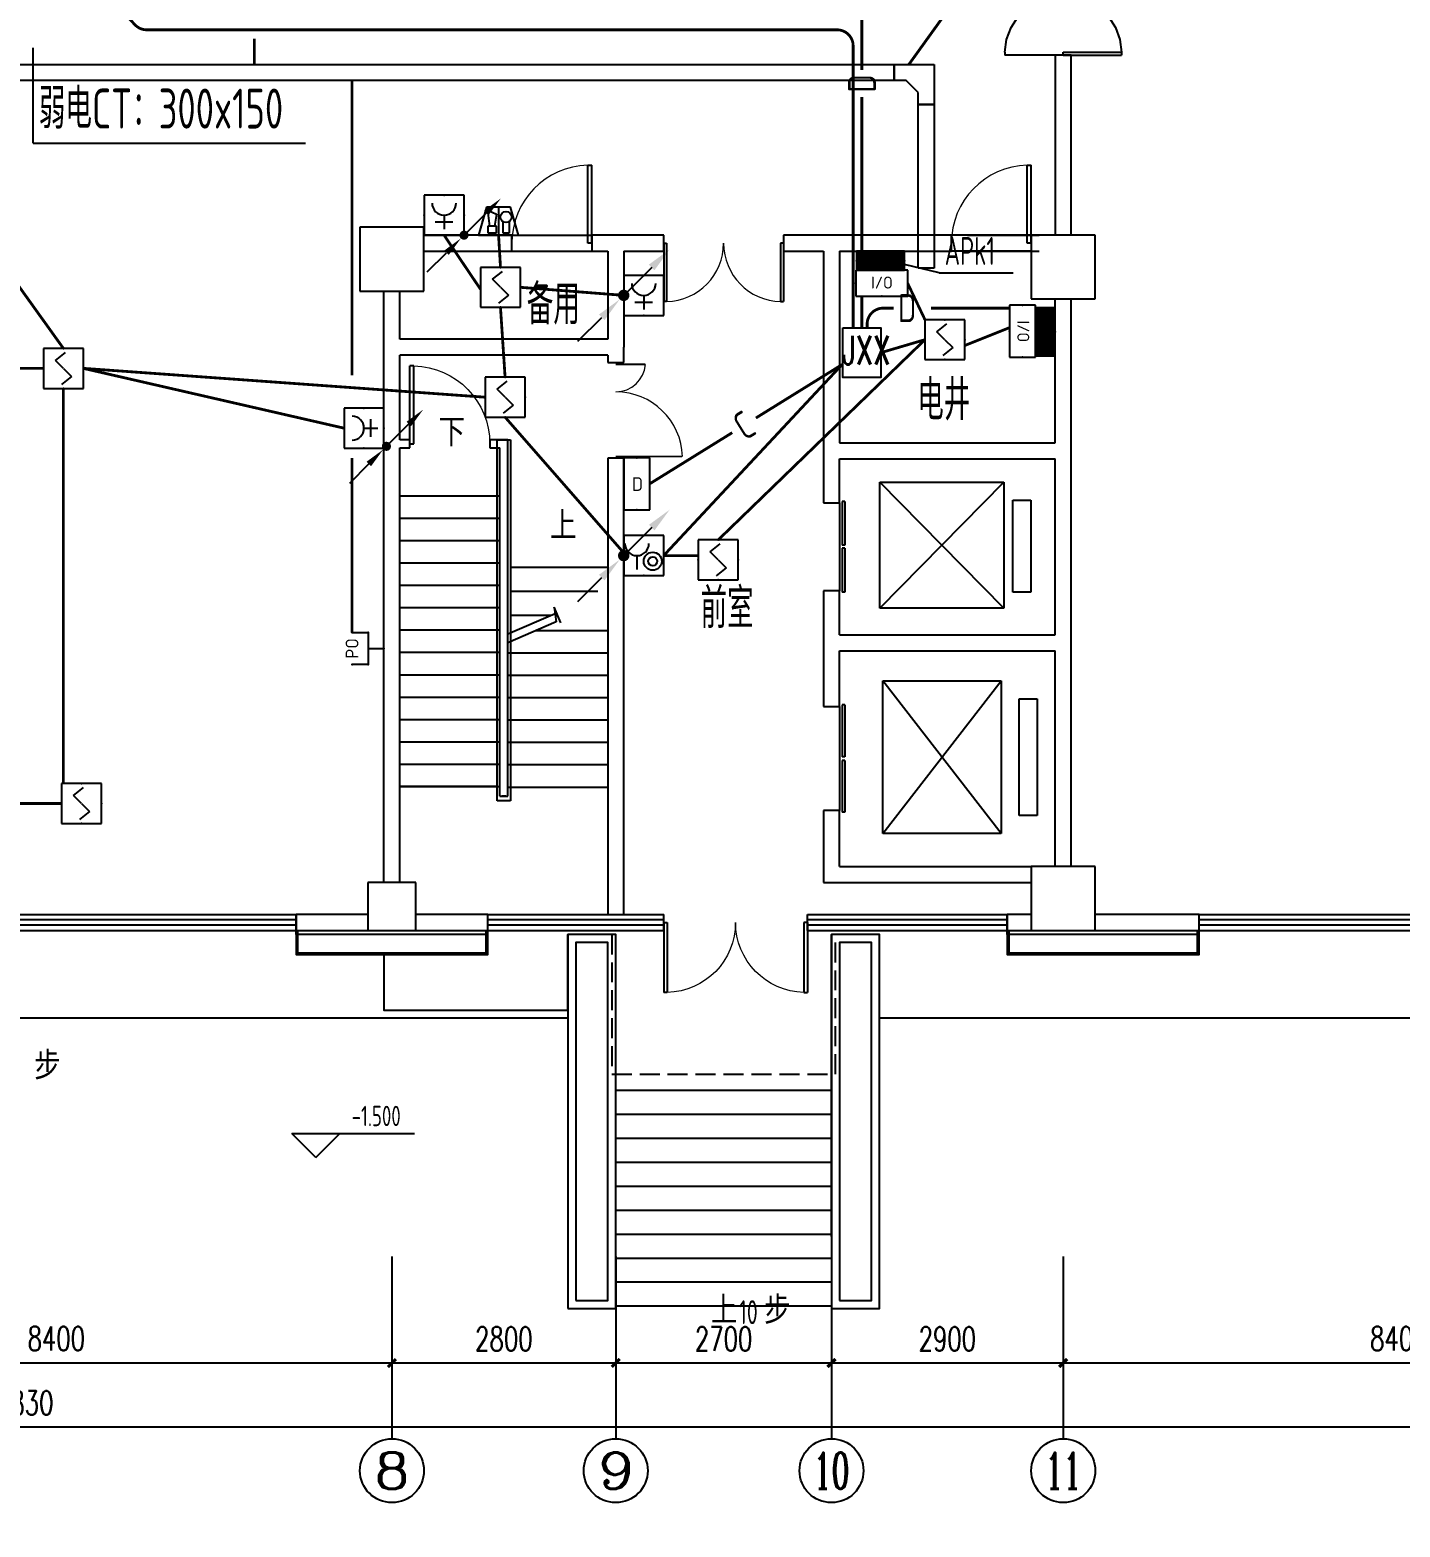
# Model space of a CAD drawing. Extents: x 2166032 to 5302137, y 581493 to 2416206.
# Drawn here: x 2607059 to 2624204, y 1186793 to 1205528 of the extents above; entities that cross this region are included whole.
import ezdxf
from ezdxf.enums import TextEntityAlignment as Align

# ---------------------------------------------------------------- set-up
doc = ezdxf.new("R2010")
doc.units = 0
doc.header["$LTSCALE"] = 1000
doc.header["$MEASUREMENT"] = 0
for name, pattern in [('CENTER2', [1.14, 0.75, -0.13, 0.13, -0.13]), ('DASH', [0.35, 0.25, -0.1]), ('DASHEDX2', [1.5, 1, -0.5])]:
    doc.linetypes.add(name, pattern=pattern)
for name, color, linetype in [('3T_WOOD', 21, 'Continuous'), ('AXIS', 3, 'Continuous'), ('AXIS_TEXT', 7, 'Continuous'), ('CABLETRAY', 4, 'Continuous'), ('COLUMN', 2, 'Continuous'), ('DIM_ELEV', 3, 'Continuous'), ('DIM_SYMB', 3, 'Continuous'), ('EQUIP-消防', 3, 'Continuous'), ('EQUIP-箱柜', 3, 'Continuous'), ('EQUIP-通讯', 3, 'Continuous'), ('LWIRE', 4, 'Continuous'), ('PUB_TEXT', 7, 'Continuous'), ('SIG_TEXT', 7, 'Continuous'), ('STAIR', 8, 'Continuous'), ('SURFACE', 8, 'Continuous'), ('TEL_TEXT', 7, 'Continuous'), ('WALL', 8, 'Continuous'), ('WINDOW', 8, 'Continuous'), ('WIRE-控制', 4, 'TG_F'), ('WIRE-消防', 4, 'Continuous'), ('WIRE-电源', 10, 'Continuous'), ('WIRE-电话', 4, 'CENTER2'), ('WIRE-网络', 6, 'Continuous'), ('家具', 252, 'Continuous'), ('石材幕墙', 8, 'Continuous')]:
    doc.layers.add(name, color=color, linetype=linetype)
doc.styles.add('_TCH_AXIS', font='complex_.ttf')
doc.styles.add('_TCH_DIM', font='tssdeng.shx', dxfattribs={"bigfont": 'tssdchn.shx'})
doc.styles.add('_TCH_LABEL', font='!tssdeng.shx', dxfattribs={"bigfont": '!tssdchn.shx'})
doc.styles.add('_TEL_DIM', font='@tssdeng.shx', dxfattribs={"width": 0.8, "height": 3.5, "bigfont": '!tssdchn.shx'})
doc.styles.add('COMPLEX', font='complex_.ttf')
doc.styles.add('DIM_FONT', font='simplex_.ttf', dxfattribs={"width": 0.7})
doc.styles.add('HZDX', font='ROMANS', dxfattribs={"bigfont": 'HZDX'})
doc.styles.get("Standard").update_dxf_attribs({"font": 'tssdeng.shx', "bigfont": 'tssdchn.shx'})
doc.styles.add('TG_LINETYPE', font='SIMPLEX', dxfattribs={"width": 0.8, "height": 3, "bigfont": 'HZTXT'})
doc.styles.add('TSSD_REIN', font='tssdeng.shx', dxfattribs={"width": 0.7, "bigfont": 'tssdchn.shx'})
doc.linetypes.add('TG_F', pattern='A,2,-0.3,["F",TG_LINETYPE,S=0.1,R=0,X=-0.23,Y=-0.15],0', length=2.3)
doc.dimstyles.new('DIMN', dxfattribs={"dimtxt": 300, "dimasz": 100, "dimexe": 250, "dimexo": 300, "dimgap": 150, "dimtad": 1, "dimdec": 0, "dimzin": 0, "dimdsep": 46, "dimtxsty": 'DIM_FONT', "dimblk": 'ARCHTICK', "dimcen": 0.09, "dimclrt": 7, "dimazin": 2, "dimtfac": 1, "dimtdec": 0, "dimtix": 1, "dimtmove": 2, "dimatfit": 3, "dimldrblk": 'ARCHTICK', "dimfxl": 1, "dimtolj": 1, "dimtzin": 0, "dimarcsym": 0})

# ---------------------------------------------------------------- blocks, each defined once
blk = doc.blocks.new('*X38')
at = {"color": 0}
for p, q in [((-250, 33), (-83, 200)), ((-250, 68), (-118, 200)), ((-250, 104), (-154, 200)), ((-250, 139), (-189, 200)), ((-250, 174), (-224, 200)), ((-247, 0), (-47, 200)), ((-212, 0), (-12, 200)), ((-177, 0), (23, 200)), ((-141, 0), (59, 200)), ((-106, 0), (94, 200)), ((-71, 0), (129, 200)), ((-35, 0), (165, 200)), ((0, 0), (200, 200)), ((35, 0), (235, 200)), ((71, 0), (250, 179)), ((106, 0), (250, 144)), ((141, 0), (250, 109)), ((177, 0), (250, 73)), ((212, 0), (250, 38)), ((247, 0), (250, 3))]:
    blk.add_line(p, q, dxfattribs=at)
blk = doc.blocks.new('$equip$00001421')
for p, q in [((0.75, 0.6), (-0.75, 0.6)), ((-0.75, 0.6), (-0.75, 0)), ((0.75, 0), (0.75, 0.6)), ((-0.75, 0), (0.75, 0))]:
    blk.add_line(p, q)
at = {"const_width": 0.6}
blk.add_lwpolyline([(-0.75, 0.3), (0.75, 0.3)], dxfattribs=at)
for p in [(0, 0.6), (-0.75, 0.3), (0, 0), (0.75, 0.3)]:
    blk.add_point(p)
at = {"xscale": 0.00300000000061118, "yscale": 0.00300000000061118, "zscale": 0.003}
blk.add_blockref('*X38', (0, 0), dxfattribs=at)
at = {"style": '_TCH_LABEL', "flags": 9}
blk.add_attdef('A', (0, 0), '', height=0.00002, dxfattribs=at)
blk = doc.blocks.new('$equip$00001700')
for p, q in [((-0.5, 0.5), (-0.5, -0.5)), ((0.5, 0.5), (-0.5, 0.5)), ((-0.2, 0.2), (0.05, 0.4)), ((0.5, -0.5), (0.5, 0.5)), ((0, 0), (-0.2, 0.2)), ((0, 0), (0.2, -0.2)), ((0.2, -0.2), (-0.05, -0.4)), ((-0.5, -0.5), (0.5, -0.5))]:
    blk.add_line(p, q)
for p in [(0, 0.5), (-0.5, 0), (0.5, 0), (0, -0.5)]:
    blk.add_point(p)
at = {"flags": 1}
for tag, height, p in [('A', 0.00002, (0, 0)), ('B', 0.4, (0.75, -0.204))]:
    blk.add_attdef(tag, text='', height=height, dxfattribs=at).set_placement(p, align=Align.MIDDLE_CENTER)
blk = doc.blocks.new('$equip$00001943')
for p, q in [((-0.3, 0.35), (-0.5, -0.35)), ((0.3, 0.35), (-0.3, 0.35)), ((-0.22, -0.124), (-0.27, 0.276)), ((-0.27, 0.276), (-0.05, 0.176)), ((-0.05, 0.176), (-0.1, -0.124)), ((0, 0.35), (0, -0.35)), ((0.5, -0.35), (0.3, 0.35)), ((-0.5, -0.35), (0.5, -0.35)), ((-0.27, -0.124), (-0.27, -0.294)), ((-0.05, -0.124), (-0.27, -0.124)), ((-0.27, -0.294), (-0.05, -0.294)), ((-0.05, -0.294), (-0.05, -0.124)), ((0.112, -0.298), (0.112, -0.013)), ((0.262, -0.298), (0.112, -0.298)), ((0.262, -0.013), (0.262, -0.298))]:
    blk.add_line(p, q)
blk.add_circle((0.187, 0.102), 0.139)
for p in [(-0.4, 0), (0, 0.35), (0, -0.35), (0.404, -0.012)]:
    blk.add_point(p)
at = {"layer": 'TEL_TEXT', "style": '_TEL_DIM', "flags": 1}
blk.add_attdef('A', text='', height=0.00002, dxfattribs=at).set_placement((0, 0), align=Align.MIDDLE_CENTER)
blk = doc.blocks.new('$equip$00001712')
for p, q in [((-0.5, 1), (-0.5, 0)), ((0.5, 1), (-0.5, 1)), ((0.5, 0), (0.5, 1)), ((0, 0.5), (0, 0.15)), ((-0.5, 0), (0.5, 0)), ((-0.219, 0.331), (0.222, 0.331))]:
    blk.add_line(p, q)
blk.add_arc((0, 0.8), 0.3, 180, 0)
for p in [(0, 1), (-0.5, 0.5), (0.5, 0.5), (0, 0)]:
    blk.add_point(p)
at = {"flags": 1}
for tag, height, p in [('B', 0.4, (0.726, 0.302)), ('A', 0.00002, (0, 0))]:
    blk.add_attdef(tag, text='', height=height, dxfattribs=at).set_placement(p, align=Align.MIDDLE_CENTER)
blk = doc.blocks.new('$equip$00001711')
for p, q in [((-0.5, 1), (-0.5, 0)), ((0.5, 1), (-0.5, 1)), ((0.5, 0), (0.5, 1)), ((-0.169, 0.5), (-0.169, 0.15)), ((-0.5, 0), (0.5, 0))]:
    blk.add_line(p, q)
for radius in [0.226, 0.113]:
    blk.add_circle((0.227, 0.36), radius)
blk.add_arc((-0.169, 0.8), 0.3, 180, 0)
for p in [(0, 1), (-0.5, 0.5), (0.5, 0.5), (0, 0)]:
    blk.add_point(p)
at = {"flags": 1}
for tag, height, p in [('B', 0.4, (0.759, 0.309)), ('A', 0.00002, (0, 0))]:
    blk.add_attdef(tag, text='', height=height, dxfattribs=at).set_placement(p, align=Align.MIDDLE_CENTER)
blk = doc.blocks.new('$equip$00001931')
for p, q in [((0.65, 0.65), (-0.65, 0.65)), ((-0.65, 0.65), (-0.65, 0)), ((0.65, 0), (0.65, 0.65)), ((-0.65, 0), (0.65, 0))]:
    blk.add_line(p, q)
for p in [(0, 0.65), (-0.65, 0.325), (0, 0), (0.65, 0.325)]:
    blk.add_point(p)
at = {"color": 7, "style": '_TEL_DIM'}
blk.add_attdef('$TEXT$', text='', height=0.34, dxfattribs=at).set_placement((0.006, 0.343), align=Align.MIDDLE_CENTER)
at = {"color": 7, "style": '_TEL_DIM', "flags": 1}
blk.add_attdef('A', text='', height=0.00002, dxfattribs=at).set_placement((0, 0), align=Align.MIDDLE_CENTER)
blk = doc.blocks.new('$TelecSys$00000081')
for p, q in [((0.104, 0.104), (0.104, 0.104)), ((-0.104, -0.104), (-0.104, -0.104)), ((-1.15, -1.15), (-0.55, -0.55))]:
    blk.add_line(p, q)
at = {"const_width": 0.142}
blk.add_lwpolyline([(0.071, 0, 1), (-0.071, 0, 1)], format="xyb", close=True, dxfattribs=at)
blk.add_solid([(-0.62, -0.48), (-0.48, -0.62), (-0.1, -0.1)])
at = {"width": 0.8, "flags": 9}
blk.add_attdef('A', (0, 0), '', height=0.00002, rotation=180, dxfattribs=at)
blk = doc.blocks.new('$TelecSys$00000079')
for p, q in [((0.7, 0.7), (0, 0)), ((0.104, 0.104), (0.104, 0.104)), ((-0.104, -0.104), (-0.104, -0.104))]:
    blk.add_line(p, q)
at = {"const_width": 0.142}
blk.add_lwpolyline([(-0.071, 0, 1), (0.071, 0, 1)], format="xyb", close=True, dxfattribs=at)
blk.add_solid([(0.63, 0.77), (0.77, 0.63), (1.15, 1.15)])
at = {"width": 0.8, "flags": 9}
blk.add_attdef('A', (0, 0), '', height=0.00002, dxfattribs=at)
blk = doc.blocks.new('$equip$00001926')
for p, q in [((0.65, 0.65), (-0.65, 0.65)), ((-0.65, 0.65), (-0.65, 0)), ((0.65, 0), (0.65, 0.65)), ((-0.65, 0), (0.65, 0))]:
    blk.add_line(p, q)
for p in [(0, 0.65), (-0.65, 0.325), (0, 0), (0.65, 0.325)]:
    blk.add_point(p)
at = {"color": 7, "style": '_TEL_DIM'}
blk.add_attdef('$TEXT$', text='', height=0.3, dxfattribs=at).set_placement((0.006, 0.343), align=Align.MIDDLE_CENTER)
at = {"color": 7, "style": '_TEL_DIM', "flags": 1}
blk.add_attdef('A', text='', height=0.00002, dxfattribs=at).set_placement((0, 0), align=Align.MIDDLE_CENTER)
blk = doc.blocks.new('$equip$00001847')
for p, q in [((-0.5, 0.499), (-0.5, 0.999)), ((0.5, 0.999), (0.5, 0.499)), ((0.5, 0.499), (-0.5, 0.499)), ((0, 0.5), (0, 0))]:
    blk.add_line(p, q)
for p in [(-0.5, 0.999), (0.5, 0.999), (-0.5, 0.499), (0.5, 0.499), (0, 0)]:
    blk.add_point(p)
at = {"color": 7, "style": '_TEL_DIM'}
blk.add_attdef('$TEXT$', text='', height=0.4, dxfattribs=at).set_placement((0, 0.999), align=Align.MIDDLE_CENTER)
at = {"color": 7, "style": '_TEL_DIM', "flags": 1}
blk.add_attdef('A', text='', height=0.00002, dxfattribs=at).set_placement((0, 0), align=Align.MIDDLE_CENTER)
blk = doc.blocks.new('_ArchTick')
at = {"color": 0, "linetype": 'ByBlock', "const_width": 0.4}
blk.add_lwpolyline([(-0.5, -0.5), (0.5, 0.5)], dxfattribs=at)
blk = doc.blocks.new('*D2743')
at = {"layer": 'AXIS', "color": 0, "lineweight": -2}
for p, q in [((2603189, 1189374), (2603189, 1188596)), ((2611589, 1189374), (2611589, 1188596)), ((2603189, 1188846), (2611589, 1188846))]:
    blk.add_line(p, q, dxfattribs=at)
at = {"layer": 'Defpoints', "color": 0}
for p in [(2603189, 1189674), (2611589, 1189674), (2611589, 1188846)]:
    blk.add_point(p, dxfattribs=at)
at = {"layer": 'AXIS', "color": 0, "lineweight": -2, "xscale": 100, "yscale": 100, "zscale": 100, "rotation": 180}
blk.add_blockref('_ArchTick', (2603189, 1188846), dxfattribs=at)
at = {"layer": 'AXIS', "color": 0, "lineweight": -2, "xscale": 100, "yscale": 100, "zscale": 100}
blk.add_blockref('_ArchTick', (2611589, 1188846), dxfattribs=at)
at = {"layer": 'AXIS', "color": 7, "insert": (2607389, 1189151), "char_height": 300, "attachment_point": 5, "style": 'DIM_FONT'}
blk.add_mtext('\\A1;8400', dxfattribs=at)
blk = doc.blocks.new('*D2744')
at = {"layer": 'AXIS', "color": 0, "lineweight": -2}
for p, q in [((2611589, 1189374), (2611589, 1188596)), ((2614389, 1189374), (2614389, 1188596)), ((2611589, 1188846), (2614389, 1188846))]:
    blk.add_line(p, q, dxfattribs=at)
at = {"layer": 'Defpoints', "color": 0}
for p in [(2611589, 1189674), (2614389, 1189674), (2614389, 1188846)]:
    blk.add_point(p, dxfattribs=at)
at = {"layer": 'AXIS', "color": 0, "lineweight": -2, "xscale": 100, "yscale": 100, "zscale": 100, "rotation": 180}
blk.add_blockref('_ArchTick', (2611589, 1188846), dxfattribs=at)
at = {"layer": 'AXIS', "color": 0, "lineweight": -2, "xscale": 100, "yscale": 100, "zscale": 100}
blk.add_blockref('_ArchTick', (2614389, 1188846), dxfattribs=at)
at = {"layer": 'AXIS', "color": 7, "insert": (2612989, 1189147), "char_height": 300, "attachment_point": 5, "style": 'DIM_FONT'}
blk.add_mtext('\\A1;2800', dxfattribs=at)
blk = doc.blocks.new('*D2745')
at = {"layer": 'AXIS', "color": 0, "lineweight": -2}
for p, q in [((2614389, 1189374), (2614389, 1188596)), ((2617089, 1189374), (2617089, 1188596)), ((2614389, 1188846), (2617089, 1188846))]:
    blk.add_line(p, q, dxfattribs=at)
at = {"layer": 'Defpoints', "color": 0}
for p in [(2614389, 1189674), (2617089, 1189674), (2617089, 1188846)]:
    blk.add_point(p, dxfattribs=at)
at = {"layer": 'AXIS', "color": 0, "lineweight": -2, "xscale": 100, "yscale": 100, "zscale": 100, "rotation": 180}
blk.add_blockref('_ArchTick', (2614389, 1188846), dxfattribs=at)
at = {"layer": 'AXIS', "color": 0, "lineweight": -2, "xscale": 100, "yscale": 100, "zscale": 100}
blk.add_blockref('_ArchTick', (2617089, 1188846), dxfattribs=at)
at = {"layer": 'AXIS', "color": 7, "insert": (2615739, 1189147), "char_height": 300, "attachment_point": 5, "style": 'DIM_FONT'}
blk.add_mtext('\\A1;2700', dxfattribs=at)
blk = doc.blocks.new('*D2746')
at = {"layer": 'AXIS', "color": 0, "lineweight": -2}
for p, q in [((2617089, 1189374), (2617089, 1188596)), ((2619989, 1189374), (2619989, 1188596)), ((2617089, 1188846), (2619989, 1188846))]:
    blk.add_line(p, q, dxfattribs=at)
at = {"layer": 'Defpoints', "color": 0}
for p in [(2617089, 1189674), (2619989, 1189674), (2619989, 1188846)]:
    blk.add_point(p, dxfattribs=at)
at = {"layer": 'AXIS', "color": 0, "lineweight": -2, "xscale": 100, "yscale": 100, "zscale": 100, "rotation": 180}
blk.add_blockref('_ArchTick', (2617089, 1188846), dxfattribs=at)
at = {"layer": 'AXIS', "color": 0, "lineweight": -2, "xscale": 100, "yscale": 100, "zscale": 100}
blk.add_blockref('_ArchTick', (2619989, 1188846), dxfattribs=at)
at = {"layer": 'AXIS', "color": 7, "insert": (2618539, 1189147), "char_height": 300, "attachment_point": 5, "style": 'DIM_FONT'}
blk.add_mtext('\\A1;2900', dxfattribs=at)
blk = doc.blocks.new('*D2747')
at = {"layer": 'AXIS', "color": 0, "lineweight": -2}
for p, q in [((2619989, 1189374), (2619989, 1188596)), ((2628389, 1189374), (2628389, 1188596)), ((2619989, 1188846), (2628389, 1188846))]:
    blk.add_line(p, q, dxfattribs=at)
at = {"layer": 'Defpoints', "color": 0}
for p in [(2619989, 1189674), (2628389, 1189674), (2628389, 1188846)]:
    blk.add_point(p, dxfattribs=at)
at = {"layer": 'AXIS', "color": 0, "lineweight": -2, "xscale": 100, "yscale": 100, "zscale": 100, "rotation": 180}
blk.add_blockref('_ArchTick', (2619989, 1188846), dxfattribs=at)
at = {"layer": 'AXIS', "color": 0, "lineweight": -2, "xscale": 100, "yscale": 100, "zscale": 100}
blk.add_blockref('_ArchTick', (2628389, 1188846), dxfattribs=at)
at = {"layer": 'AXIS', "color": 7, "insert": (2624189, 1189151), "char_height": 300, "attachment_point": 5, "style": 'DIM_FONT'}
blk.add_mtext('\\A1;8400', dxfattribs=at)
blk = doc.blocks.new('*D2751')
at = {"layer": 'AXIS', "color": 0, "lineweight": -2}
for p, q in [((2567989, 1189074), (2567989, 1187796)), ((2645819, 1189074), (2645819, 1187796)), ((2567989, 1188046), (2645819, 1188046))]:
    blk.add_line(p, q, dxfattribs=at)
at = {"layer": 'Defpoints', "color": 0}
for p in [(2567989, 1189374), (2645819, 1189374), (2645819, 1188046)]:
    blk.add_point(p, dxfattribs=at)
at = {"layer": 'AXIS', "color": 0, "lineweight": -2, "xscale": 100, "yscale": 100, "zscale": 100, "rotation": 180}
blk.add_blockref('_ArchTick', (2567989, 1188046), dxfattribs=at)
at = {"layer": 'AXIS', "color": 0, "lineweight": -2, "xscale": 100, "yscale": 100, "zscale": 100}
blk.add_blockref('_ArchTick', (2645819, 1188046), dxfattribs=at)
at = {"layer": 'AXIS', "color": 7, "insert": (2606904, 1188347), "char_height": 300, "attachment_point": 5, "style": 'DIM_FONT'}
blk.add_mtext('\\A1;77830', dxfattribs=at)
blk = doc.blocks.new('$DorLib2D$00000002')
for p, q in [((-0.5, 0), (-0.5, 0.4875)), ((-0.475, 0.4875), (-0.5, 0.4875)), ((-0.475, 0), (-0.475, 0.4875)), ((0.475, 0), (0.475, 0.4875)), ((0.475, 0.4875), (0.5, 0.4875)), ((0.5, 0), (0.5, 0.4875)), ((-0.5, 0), (-0.475, 0)), ((0.5, 0), (0.475, 0))]:
    blk.add_line(p, q)
at = {"lineweight": 13}
for centre, start, end in [((-0.4875, 0), 0, 88.53072), ((0.4875, 0), 91.46928, 180)]:
    blk.add_arc(centre, 0.4875, start, end, dxfattribs=at)
blk = doc.blocks.new('$TCHSYS$WIN2D')
for p, q in [((-0.5, 0.5), (0.5, 0.5)), ((-0.5, 0.5), (-0.5, -0.5)), ((0.5, 0.5), (0.5, -0.5)), ((0.5, 0.1667), (-0.5, 0.1667)), ((0.5, -0.1667), (-0.5, -0.1667)), ((-0.5, -0.5), (0.5, -0.5))]:
    blk.add_line(p, q)
blk = doc.blocks.new('$DorLib2D$00000001')
for p, q in [((0.45, 0.975), (0.5, 0.975)), ((0.45, 0), (0.45, 0.975)), ((0.5, 0), (0.5, 0.975)), ((0.5, 0), (0.45, 0))]:
    blk.add_line(p, q)
at = {"lineweight": 13}
blk.add_arc((0.475, 0), 0.975, 91.4693, 180, dxfattribs=at)
blk = doc.blocks.new('$DorLib2D$00000141')
at = {"color": 0}
for points in [[(-0.5, 0), (-0.5, 0.487)], [(-0.475, 0.487), (-0.5, 0.487)], [(-0.475, 0), (-0.475, 0.487)], [(-0.369, 0.473), (-0.475, 0.487)], [(-0.268, 0.435), (-0.369, 0.473)], [(-0.178, 0.377), (-0.268, 0.435)], [(-0.103, 0.3), (-0.178, 0.377)], [(0.178, 0.377), (0.103, 0.3)], [(0.268, 0.435), (0.178, 0.377)], [(0.369, 0.473), (0.268, 0.435)], [(0.475, 0.487), (0.369, 0.473)], [(0.475, 0), (0.475, 0.487)], [(0.475, 0.487), (0.5, 0.487)], [(0.5, 0), (0.5, 0.487)], [(-0.047, 0.208), (-0.103, 0.3)], [(0.103, 0.3), (0.047, 0.208)], [(-0.012, 0.107), (-0.047, 0.208)], [(0.047, 0.208), (0.012, 0.107)], [(0, 0), (-0.012, 0.107)], [(-0.012, -0.107), (0, 0)], [(0.012, 0.107), (0, 0)], [(-0.5, 0), (-0.475, 0)], [(0.5, 0), (0.475, 0)]]:
    blk.add_lwpolyline(points, dxfattribs=at)
at = {"color": 0, "linetype": 'DASHEDX2'}
for points in [[(0, 0), (0.03, -0.122), (0.086, -0.234), (0.165, -0.331), (0.264, -0.408), (0.378, -0.461), (0.5, -0.488)], [(-0.5, 0), (-0.5, -0.488)], [(-0.047, -0.208), (-0.012, -0.107)], [(0.5, 0), (0.5, -0.488)], [(-0.103, -0.3), (-0.047, -0.208)], [(-0.178, -0.377), (-0.103, -0.3)], [(-0.475, -0.488), (-0.5, -0.488)], [(-0.475, -0.487), (-0.369, -0.473)], [(-0.369, -0.473), (-0.268, -0.435)], [(-0.268, -0.435), (-0.178, -0.377)]]:
    blk.add_lwpolyline(points, dxfattribs=at)
blk = doc.blocks.new('_AXISO')
blk.add_circle((0, 0), 0.5)
at = {"layer": 'AXIS_TEXT', "style": 'COMPLEX', "width": 1.171875}
blk.add_attdef('A', text='', height=0.56, dxfattribs=at).set_placement((-0.25, -0.28), (0.25, -0.28), align=Align.FIT)
blk = doc.blocks.new('$TCHSYS$LDOR22D')
for p, q in [((-0.517, 0.833), (-0.017, 0.833)), ((-0.517, 0.833), (-0.517, 0.667)), ((-0.017, 0.833), (-0.017, 0.667)), ((0.017, 0.833), (0.017, 0.667)), ((0.017, 0.833), (0.517, 0.833)), ((0.517, 0.833), (0.517, 0.667)), ((-0.517, 0.667), (-0.017, 0.667)), ((0.017, 0.667), (0.517, 0.667)), ((-0.5, 0.5), (0.5, 0.5))]:
    blk.add_line(p, q)
blk = doc.blocks.new('$DorLib2D$00000025')
at = {"const_width": 0.02}
for points in [[(0.481, -0.001), (0.481, 0.691)], [(-0.481, 0.001), (-0.481, 0.308)]]:
    blk.add_lwpolyline(points, dxfattribs=at)
at = {"lineweight": 13}
for centre, radius, start, end in [((0.505, -0.002), 0.699, 91.9397, 179.7238), ((-0.501, 0.003), 0.307, 359.7899, 85.7508)]:
    blk.add_arc(centre, radius, start, end, dxfattribs=at)

msp = doc.modelspace()

# ---------------------------------------------------------------- linework, layer by layer
for p, q in [((2607098.3, 1204112.3), (2607098.3, 1205303.5)), ((2607098.3, 1204112.3), (2610508.4, 1204112.3)), ((2618436.7, 1202489.3), (2618003, 1202592.9)), ((2618436.7, 1202489.3), (2619363.1, 1202489.3))]:
    msp.add_line(p, q)
msp.add_circle((2604640.5, 1020101.3), 438608.5)
at = {"layer": '3T_WOOD'}
for points in [[(2642356.9, 1215168.5), (2634449.9, 1193159.6), (2617688.9, 1193159.6)], [(2613788.9, 1193159.6), (2605888.9, 1193159.6)]]:
    msp.add_lwpolyline(points, dxfattribs=at)
at = {"layer": 'AXIS'}
for p, q in [((2611588.9, 1190178.8), (2611588.9, 1187898.3)), ((2614388.9, 1190178.8), (2614388.9, 1187898.3)), ((2617088.9, 1190178.8), (2617088.9, 1187898.3)), ((2619988.9, 1190178.8), (2619988.9, 1187898.3))]:
    msp.add_line(p, q, dxfattribs=at)
at = {"layer": 'CABLETRAY'}
for p, q in [((2580469.2, 1205095.3), (2617874.4, 1205095.3)), ((2617874.4, 1205095.3), (2617874.4, 1204895.3)), ((2617874.4, 1205095.3), (2618374.4, 1205095.3)), ((2617874.4, 1204895.3), (2617874.4, 1205095.3)), ((2618374.4, 1205095.3), (2618374.4, 1204595.3)), ((2617874.4, 1204895.3), (2580469.2, 1204895.3)), ((2618024.4, 1204895.3), (2617874.4, 1204895.3)), ((2618174.4, 1204745.3), (2618024.4, 1204895.3)), ((2618174.4, 1204595.3), (2618174.4, 1204745.3)), ((2618174.4, 1204595.3), (2618374.4, 1204595.3)), ((2618174.4, 1202548.3), (2618174.4, 1204595.3)), ((2618374.4, 1204595.3), (2618174.4, 1204595.3)), ((2618374.4, 1204595.3), (2618374.4, 1202548.3)), ((2618374.4, 1202548.3), (2618174.4, 1202548.3))]:
    msp.add_line(p, q, dxfattribs=at)
at = {"layer": 'COLUMN'}
for p, q in [((2611988.9, 1203059.6), (2611188.9, 1203059.6)), ((2611188.9, 1203059.6), (2611188.9, 1202259.6)), ((2611988.9, 1202259.6), (2611988.9, 1203059.6)), ((2620388.9, 1202959.6), (2619588.9, 1202959.6)), ((2619588.9, 1202959.6), (2619588.9, 1202161)), ((2620388.9, 1202161), (2620388.9, 1202959.6)), ((2611188.9, 1202259.6), (2611988.9, 1202259.6)), ((2619588.9, 1202161), (2620388.9, 1202161)), ((2620388.9, 1195059.6), (2619588.9, 1195059.6)), ((2619588.9, 1195059.6), (2619588.9, 1194259.6)), ((2620388.9, 1194259.6), (2620388.9, 1195059.6)), ((2611888.9, 1194859.6), (2611288.9, 1194859.6)), ((2611288.9, 1194859.6), (2611288.9, 1194259.6)), ((2611888.9, 1194259.6), (2611888.9, 1194859.6)), ((2611288.9, 1194259.6), (2611888.9, 1194259.6)), ((2619588.9, 1194259.6), (2620388.9, 1194259.6))]:
    msp.add_line(p, q, dxfattribs=at)
at = {"layer": 'DIM_ELEV'}
for p, q in [((2610636, 1191419.5), (2610336, 1191719.5)), ((2610336, 1191719.5), (2611869.3, 1191719.5)), ((2610636, 1191419.5), (2610936, 1191719.5))]:
    msp.add_line(p, q, dxfattribs=at)
at = {"layer": 'DIM_SYMB'}
for points in [[(2612314.1, 1200217.9, 0, 0, 0), (2612314.1, 1198852.5, 80, 0, 0), (2612314.1, 1198552.5, 0, 0, 0)], [(2613721.7, 1199051.1, 0, 0, 0), (2613721.7, 1198648.4, 80, 0, 0), (2613721.7, 1198348.4, 0, 0, 0)], [(2616042, 1189401.6, 0, 0, 0), (2616042, 1190158.6, 80, 0, 0), (2616042, 1190458.6, 0, 0, 0)]]:
    msp.add_lwpolyline(points, format="xyseb", dxfattribs=at)
at = {"layer": 'STAIR'}
for p, q in [((2612903.9, 1195879.6), (2612903.9, 1200399.6)), ((2612903.9, 1200399.6), (2613073.9, 1200399.6)), ((2613073.9, 1200399.6), (2613073.9, 1195879.6)), ((2617694.7, 1198292.6), (2617694.7, 1199867.6)), ((2617694.7, 1199867.6), (2619244.7, 1199867.6)), ((2619244.7, 1198292.6), (2617694.7, 1199867.6)), ((2617694.7, 1198292.6), (2619244.7, 1199867.6)), ((2619244.7, 1199867.6), (2619244.7, 1198292.6)), ((2611688.9, 1199699.6), (2612938.9, 1199699.6)), ((2619360, 1198492.6), (2619360, 1199642.6)), ((2619360, 1199642.6), (2619585, 1199642.6)), ((2619585, 1199642.6), (2619585, 1198492.6)), ((2611688.9, 1199419.6), (2612938.9, 1199419.6)), ((2611688.9, 1199139.6), (2612938.9, 1199139.6)), ((2611688.9, 1198859.6), (2612938.9, 1198859.6)), ((2614288.9, 1198799.6), (2613073.9, 1198799.6)), ((2611688.9, 1198579.6), (2612938.9, 1198579.6)), ((2614163.9, 1198499.6), (2613073.9, 1198499.6)), ((2619585, 1198492.6), (2619360, 1198492.6)), ((2611688.9, 1198299.6), (2612938.9, 1198299.6)), ((2613702.6, 1198110.3), (2613617.2, 1198305.2)), ((2613617.2, 1198305.2), (2613645.1, 1198120.5)), ((2613629.6, 1198222.9), (2613038.9, 1197965.1)), ((2613645.1, 1198120.5), (2613038.9, 1197856)), ((2613576.4, 1198199.6), (2613073.9, 1198199.6)), ((2619244.7, 1198292.6), (2617694.7, 1198292.6)), ((2611688.9, 1198019.6), (2612938.9, 1198019.6)), ((2614288.9, 1198009.6), (2613391, 1198009.6)), ((2611688.9, 1197739.6), (2612938.9, 1197739.6)), ((2614288.9, 1197729.6), (2613038.9, 1197729.6)), ((2611688.9, 1197459.6), (2612938.9, 1197459.6)), ((2614288.9, 1197449.6), (2613038.9, 1197449.6)), ((2617729.4, 1195470.3), (2617729.4, 1197383.2)), ((2617729.4, 1197383.2), (2619213.9, 1197383.2)), ((2619213.9, 1195470.3), (2617729.4, 1197383.2)), ((2617729.4, 1195470.3), (2619213.9, 1197383.2)), ((2619213.9, 1197383.2), (2619213.9, 1195470.3)), ((2611688.9, 1197179.6), (2612938.9, 1197179.6)), ((2614288.9, 1197169.6), (2613038.9, 1197169.6)), ((2619438.9, 1195695.3), (2619438.9, 1197158.2)), ((2619438.9, 1197158.2), (2619663.9, 1197158.2)), ((2619663.9, 1197158.2), (2619663.9, 1195695.3)), ((2611688.9, 1196899.6), (2612938.9, 1196899.6)), ((2614288.9, 1196889.6), (2613038.9, 1196889.6)), ((2611688.9, 1196619.6), (2612938.9, 1196619.6)), ((2614288.9, 1196609.6), (2613038.9, 1196609.6)), ((2611688.9, 1196339.6), (2612938.9, 1196339.6)), ((2614288.9, 1196329.6), (2613038.9, 1196329.6)), ((2611688.9, 1196059.6), (2612938.9, 1196059.6)), ((2612903.9, 1196059.6), (2611688.9, 1196059.6)), ((2614288.9, 1196049.6), (2613038.9, 1196049.6)), ((2613073.9, 1195879.6), (2612903.9, 1195879.6)), ((2613013.9, 1195939.6), (2612963.9, 1195939.6)), ((2619663.9, 1195695.3), (2619438.9, 1195695.3)), ((2619213.9, 1195470.3), (2617729.4, 1195470.3)), ((2617088.9, 1190429.6), (2617088.9, 1194209.6)), ((2614388.9, 1192259.6), (2617088.9, 1192259.6)), ((2614388.9, 1191959.6), (2617088.9, 1191959.6)), ((2614388.9, 1191659.6), (2617088.9, 1191659.6)), ((2614388.9, 1191359.6), (2617088.9, 1191359.6)), ((2614388.9, 1191059.6), (2617088.9, 1191059.6)), ((2614388.9, 1190759.6), (2617088.9, 1190759.6)), ((2614388.9, 1190459.6), (2617088.9, 1190459.6)), ((2614388.9, 1190159.6), (2617088.9, 1190159.6)), ((2614388.9, 1189859.6), (2617088.9, 1189859.6)), ((2614388.9, 1189559.6), (2617088.9, 1189559.6))]:
    msp.add_line(p, q, dxfattribs=at)
msp.add_lwpolyline([(2611488.9, 1193959.6), (2611488.9, 1193259.6), (2613788.9, 1193259.6), (2613788.9, 1194209.6)], dxfattribs=at)
for points in [[(2613788.9, 1189529.6), (2614388.9, 1189529.6), (2614388.9, 1194209.6), (2613788.9, 1194209.6)], [(2617088.9, 1189529.6), (2617688.9, 1189529.6), (2617688.9, 1194209.6), (2617088.9, 1194209.6)], [(2613888.9, 1189629.6), (2614288.9, 1189629.6), (2614288.9, 1194109.6), (2613888.9, 1194109.6)], [(2617188.9, 1189629.6), (2617588.9, 1189629.6), (2617588.9, 1194109.6), (2617188.9, 1194109.6)]]:
    msp.add_lwpolyline(points, close=True, dxfattribs=at)
at = {"layer": 'SURFACE'}
for p, q in [((2610388.9, 1194209.6), (2610388.9, 1194259.6)), ((2611588.9, 1194209.6), (2610388.9, 1194209.6)), ((2612788.9, 1194209.6), (2611588.9, 1194209.6)), ((2612788.9, 1194209.6), (2612788.9, 1194259.6)), ((2619288.9, 1194209.6), (2619288.9, 1194259.6)), ((2619988.9, 1194209.6), (2619288.9, 1194209.6)), ((2621688.9, 1194209.6), (2619988.9, 1194209.6)), ((2621688.9, 1194209.6), (2621688.9, 1194259.6))]:
    msp.add_line(p, q, dxfattribs=at)
at = {"layer": 'WALL'}
for p, q in [((2620088.9, 1205211), (2619888.9, 1205211)), ((2619888.9, 1205211), (2619888.9, 1202959.6)), ((2620088.9, 1202959.6), (2620088.9, 1205211)), ((2613088.9, 1202959.6), (2611988.9, 1202959.6)), ((2613088.9, 1202759.6), (2613088.9, 1202959.6)), ((2614388.9, 1202959.6), (2614088.9, 1202959.6)), ((2614088.9, 1202959.6), (2614088.9, 1202759.6)), ((2614988.9, 1202959.6), (2614388.9, 1202959.6)), ((2614988.9, 1202759.6), (2614988.9, 1202959.6)), ((2617088.9, 1202959.6), (2616488.9, 1202959.6)), ((2616488.9, 1202959.6), (2616488.9, 1202759.6)), ((2618588.9, 1202959.6), (2617088.9, 1202959.6)), ((2618588.9, 1202759.6), (2618588.9, 1202959.6)), ((2611988.9, 1202759.6), (2613088.9, 1202759.6)), ((2614088.9, 1202759.6), (2614288.9, 1202759.6)), ((2614288.9, 1202759.6), (2614288.9, 1201659.8)), ((2614488.9, 1202759.6), (2614488.9, 1201559.8)), ((2614488.9, 1202759.6), (2614988.9, 1202759.6)), ((2616488.9, 1202759.6), (2616988.9, 1202759.6)), ((2616988.9, 1202759.6), (2616988.9, 1200259.6)), ((2617188.9, 1202759.6), (2618588.9, 1202759.6)), ((2617188.9, 1202759.6), (2617188.9, 1200359.6)), ((2611488.9, 1201559.8), (2611488.9, 1202259.6)), ((2611688.9, 1201659.8), (2611688.9, 1202259.6)), ((2619888.9, 1200359.6), (2619888.9, 1202161)), ((2620088.9, 1200259.6), (2620088.9, 1202161)), ((2611488.9, 1200299.6), (2611488.9, 1201559.8)), ((2614288.9, 1201659.8), (2611688.9, 1201659.8)), ((2614488.9, 1201367), (2614488.9, 1201559.8)), ((2614288.9, 1201459.8), (2611688.9, 1201459.8)), ((2611688.9, 1200399.6), (2611688.9, 1201459.8)), ((2614288.9, 1201459.8), (2614288.9, 1201367)), ((2614288.9, 1201367), (2614488.9, 1201367)), ((2611813.9, 1200399.6), (2611688.9, 1200399.6)), ((2611813.9, 1200299.6), (2611813.9, 1200399.6)), ((2613038.9, 1200399.6), (2612813.9, 1200399.6)), ((2612813.9, 1200399.6), (2612813.9, 1200299.6)), ((2613038.9, 1195939.6), (2613038.9, 1200399.6)), ((2617188.9, 1200359.6), (2619888.9, 1200359.6)), ((2611488.9, 1194859.6), (2611488.9, 1200299.6)), ((2611688.9, 1194859.6), (2611688.9, 1200299.6)), ((2611688.9, 1200299.6), (2611813.9, 1200299.6)), ((2612813.9, 1200299.6), (2612938.9, 1200299.6)), ((2612938.9, 1195939.6), (2612938.9, 1200299.6)), ((2616988.9, 1200259.6), (2616988.9, 1199609.6)), ((2620088.9, 1197859.6), (2620088.9, 1200259.6)), ((2614488.9, 1200167), (2614288.9, 1200167)), ((2614288.9, 1200167), (2614288.9, 1194459.6)), ((2614488.9, 1194459.6), (2614488.9, 1200167)), ((2617188.9, 1200159.6), (2619888.9, 1200159.6)), ((2617188.9, 1199609.6), (2617188.9, 1200159.6)), ((2619888.9, 1197959.6), (2619888.9, 1200159.6)), ((2616988.9, 1199609.6), (2617188.9, 1199609.6)), ((2617188.9, 1198509.6), (2616988.9, 1198509.6)), ((2616988.9, 1198509.6), (2616988.9, 1197859.6)), ((2617188.9, 1197959.6), (2617188.9, 1198509.6)), ((2617188.9, 1197959.6), (2619888.9, 1197959.6)), ((2616988.9, 1197859.6), (2616988.9, 1197059.6)), ((2617188.9, 1197759.6), (2619888.9, 1197759.6)), ((2617188.9, 1197059.6), (2617188.9, 1197759.6)), ((2619888.9, 1195059.6), (2619888.9, 1197759.6)), ((2620088.9, 1195059.6), (2620088.9, 1197859.6)), ((2616988.9, 1197059.6), (2617188.9, 1197059.6)), ((2612938.9, 1195939.6), (2613038.9, 1195939.6)), ((2617188.9, 1195759.6), (2616988.9, 1195759.6)), ((2616988.9, 1195759.6), (2616988.9, 1194859.6)), ((2617188.9, 1195059.6), (2617188.9, 1195759.6)), ((2617188.9, 1195059.6), (2619588.9, 1195059.6)), ((2616988.9, 1194859.6), (2619588.9, 1194859.6)), ((2611288.9, 1194459.6), (2610388.9, 1194459.6)), ((2610388.9, 1194459.6), (2610388.9, 1194259.6)), ((2612788.9, 1194459.6), (2611888.9, 1194459.6)), ((2612788.9, 1194259.6), (2612788.9, 1194459.6)), ((2614288.9, 1194459.6), (2614488.9, 1194459.6)), ((2619588.9, 1194459.6), (2619288.9, 1194459.6)), ((2619288.9, 1194459.6), (2619288.9, 1194259.6)), ((2621688.9, 1194459.6), (2620388.9, 1194459.6)), ((2621688.9, 1194259.6), (2621688.9, 1194459.6)), ((2610388.9, 1194259.6), (2611288.9, 1194259.6)), ((2611888.9, 1194259.6), (2612788.9, 1194259.6)), ((2619288.9, 1194259.6), (2619588.9, 1194259.6)), ((2620388.9, 1194259.6), (2621688.9, 1194259.6)), ((2619888.9, 1193959.6), (2620088.9, 1193959.6))]:
    msp.add_line(p, q, dxfattribs=at)
at = {"layer": 'WALL', "color": 1}
msp.add_lwpolyline([(2617232.3, 1201799.9), (2617705.5, 1201799.9), (2617705.5, 1201177.6), (2617232.3, 1201177.6)], close=True, dxfattribs=at)
at = {"layer": 'WINDOW'}
for p, q in [((2613088.9, 1202959.6), (2614088.9, 1202959.6)), ((2619588.9, 1202959.6), (2618588.9, 1202959.6)), ((2613088.9, 1202759.6), (2614088.9, 1202759.6)), ((2619588.9, 1202759.6), (2618588.9, 1202759.6))]:
    msp.add_line(p, q, dxfattribs=at)
at = {"layer": 'WINDOW', "linetype": 'DASH'}
msp.add_lwpolyline([(2614338.9, 1194209.6), (2614338.9, 1192459.6), (2617138.9, 1192459.6), (2617138.9, 1194209.6)], dxfattribs=at)
at = {"layer": 'WIRE-控制', "linetype": 'Continuous', "const_width": 35}
for points in [[(2616143, 1200671.9), (2617221.3, 1201340.4)], [(2614813.9, 1199847.9), (2615847.1, 1200488.4)]]:
    msp.add_lwpolyline(points, dxfattribs=at)
at = {"layer": 'WIRE-消防', "linetype": 'Continuous', "const_width": 35}
for points in [[(2605246.1, 1204656.7), (2607477.2, 1201542.9)], [(2612241, 1202959.6), (2612696.9, 1202282.7)], [(2612923.1, 1202959.6), (2612946.9, 1202557)], [(2613196.9, 1202307), (2614488.9, 1202206.4)], [(2618042.5, 1202357.1), (2618258.6, 1201901.9)], [(2612946.9, 1202057), (2613004.6, 1201181.9)], [(2618258.6, 1201651.9), (2615670.6, 1199145.4)], [(2618258.6, 1201651.9), (2617705.5, 1201488.7)], [(2618758.6, 1201579.2), (2619317.4, 1201803.1)], [(2599289.9, 1201291.8), (2607227.2, 1201292.9)], [(2607727.2, 1201292.9), (2612754.6, 1200931.9)], [(2607727.2, 1201292.9), (2610988.9, 1200544.4)], [(2607477.2, 1201042.9), (2607477.2, 1196097.5)], [(2614488.9, 1198985), (2613004.6, 1200681.9)], [(2614988.9, 1198949.4), (2615420.6, 1198949.4)], [(2607452.7, 1195847.5), (2599289.9, 1195847.5)]]:
    msp.add_lwpolyline(points, dxfattribs=at)
at = {"layer": 'WIRE-电源', "linetype": 'Continuous', "const_width": 35}
for points in [[(2615966.7, 1205861.5), (2617268.9, 1205861.5, -0.4142136), (2617468.9, 1205661.5), (2617468.9, 1205027.4)], [(2617866.8, 1202046.4), (2617735.1, 1202046.4, 0.4142136), (2617535.1, 1201846.4), (2617535.1, 1201799.9)]]:
    msp.add_lwpolyline(points, format="xyb", dxfattribs=at)
for points in [[(2617468.9, 1204690), (2617468.9, 1202759.6)], [(2617468.9, 1201799.9), (2617468.9, 1202194.6)], [(2619317.4, 1202046.4), (2618332.4, 1202046.4)]]:
    msp.add_lwpolyline(points, dxfattribs=at)
at = {"layer": 'WIRE-电话', "linetype": 'CENTER2', "const_width": 35}
msp.add_lwpolyline([(2617359.9, 1201799.9), (2617359.9, 1205329.3, 0.4142136), (2617159.9, 1205529.3), (2608519.3, 1205529.3, -0.2066747), (2608373.7, 1205592.1), (2608120, 1205861.5)], format="xyb", dxfattribs=at)
msp.add_lwpolyline([(2617221.3, 1201340.4), (2614988.9, 1198949.4)], dxfattribs=at)
at = {"layer": 'WIRE-网络', "linetype": 'Continuous', "const_width": 35}
for points in [[(2618699.7, 1205989), (2618056.7, 1205095.3)], [(2609867, 1205416.8), (2609867, 1205095.3)], [(2611089.3, 1201204.6), (2611089.3, 1204895.3)], [(2611089.3, 1197987.3), (2611089.3, 1200172.2)]]:
    msp.add_lwpolyline(points, dxfattribs=at)
at = {"layer": '家具'}
for p, q in [((2618788.9, 1202959.6), (2619688.9, 1202959.6)), ((2618788.9, 1202759.6), (2619688.9, 1202759.6))]:
    msp.add_line(p, q, dxfattribs=at)
at = {"layer": '石材幕墙'}
for points in [[(2610388.9, 1194259.6), (2610388.9, 1193959.6), (2612788.9, 1193959.6), (2612788.9, 1194259.6)], [(2610408.9, 1194259.6), (2610408.9, 1193979.6), (2612768.9, 1193979.6), (2612768.9, 1194259.6)], [(2619288.9, 1194259.6), (2619288.9, 1193959.6), (2621688.9, 1193959.6), (2621688.9, 1194259.6)], [(2619308.9, 1194259.6), (2619308.9, 1193979.6), (2621668.9, 1193979.6), (2621668.9, 1194259.6)]]:
    msp.add_lwpolyline(points, dxfattribs=at)

# ---------------------------------------------------------------- block references
at = {"layer": 'AXIS'}
ref = msp.add_blockref('_AXISO', (2611588.9, 1187498.3), dxfattribs=dict(at, xscale=800, yscale=800, zscale=800))
ref.add_attrib('A', '8', dxfattribs={"layer": 'AXIS_TEXT', "height": 452.5, "style": '_TCH_AXIS', "width": 1.049113}).set_placement((2611362.6, 1187272.1), (2611815.2, 1187272.1), align=Align.FIT)
ref = msp.add_blockref('_AXISO', (2614388.9, 1187498.3), dxfattribs=dict(at, xscale=800, yscale=800, zscale=800))
ref.add_attrib('A', '9', dxfattribs={"layer": 'AXIS_TEXT', "height": 452.5, "style": '_TCH_AXIS', "width": 1.049113}).set_placement((2614162.6, 1187272.1), (2614615.2, 1187272.1), align=Align.FIT)
ref = msp.add_blockref('_AXISO', (2617088.9, 1187498.3), dxfattribs=dict(at, xscale=800, yscale=800, zscale=800))
ref.add_attrib('A', '10', dxfattribs={"layer": 'AXIS_TEXT', "height": 452.55, "style": '_TCH_AXIS', "width": 0.597514}).set_placement((2616862.6, 1187272.1), (2617315.2, 1187272.1), align=Align.FIT)
ref = msp.add_blockref('_AXISO', (2619988.9, 1187498.3), dxfattribs=dict(at, xscale=800, yscale=800, zscale=800))
ref.add_attrib('A', '11', dxfattribs={"layer": 'AXIS_TEXT', "height": 452.55, "style": '_TCH_AXIS', "width": 0.694043}).set_placement((2619762.6, 1187272.1), (2620215.2, 1187272.1), align=Align.FIT)
at = {"layer": 'EQUIP-消防', "xscale": 500, "yscale": 500, "zscale": 500}
for name, p in [('$equip$00001712', (2612241, 1202959.6)), ('$equip$00001700', (2612946.9, 1202307)), ('$equip$00001712', (2614738.9, 1201956.4)), ('$equip$00001700', (2618508.6, 1201651.9)), ('$equip$00001700', (2607477.2, 1201292.9)), ('$equip$00001700', (2613004.6, 1200931.9)), ('$equip$00001711', (2614738.9, 1198699.4)), ('$equip$00001700', (2615670.6, 1198895.4)), ('$equip$00001700', (2607702.7, 1195847.5))]:
    msp.add_blockref(name, p, dxfattribs=at)
at = {"layer": 'EQUIP-消防', "color": 6, "xscale": 500, "yscale": 500, "zscale": 500}
msp.add_blockref('$equip$00001943', (2612923.1, 1203134.6), dxfattribs=at)
at = {"layer": 'EQUIP-消防', "xscale": 500, "yscale": 500, "zscale": 500}
msp.add_blockref('$equip$00001926', (2617717.5, 1202194.6), dxfattribs=at).add_auto_attribs({'$TEXT$': 'I/O'})
at = {"layer": 'EQUIP-消防', "xscale": 500, "yscale": 500, "zscale": 500, "rotation": 270}
msp.add_blockref('$equip$00001926', (2619317.4, 1201759.2), dxfattribs=at).add_auto_attribs({'$TEXT$': 'I/O'})
at = {"layer": 'EQUIP-消防', "xscale": 500, "yscale": 500, "zscale": 500, "rotation": 90}
msp.add_blockref('$equip$00001712', (2611488.9, 1200544.4), dxfattribs=at)
at = {"layer": 'EQUIP-消防'}
ref = msp.add_blockref('$equip$00001931', (2614488.9, 1199847.9), dxfattribs=dict(at, xscale=500, yscale=500, zscale=500, rotation=270))
ref.add_attrib('$TEXT$', 'D', dxfattribs={"layer": '0', "color": 7, "height": 170, "style": '_TEL_DIM'}).set_placement((2614660.4, 1199844.8), align=Align.MIDDLE_CENTER)
at = {"layer": 'EQUIP-箱柜', "xscale": 400, "yscale": 400, "zscale": 400, "rotation": 180}
msp.add_blockref('$equip$00001421', (2617703, 1202759.6), dxfattribs=at)
at = {"layer": 'EQUIP-箱柜', "color": 4, "xscale": 400, "yscale": 400, "zscale": 400, "rotation": 90}
msp.add_blockref('$equip$00001421', (2619886.3, 1201749.4), dxfattribs=at)
at = {"layer": 'EQUIP-通讯', "xscale": 400, "yscale": 400, "zscale": 400, "rotation": 90}
msp.add_blockref('$equip$00001847', (2611488.9, 1197787.3), dxfattribs=at).add_auto_attribs({'$TEXT$': 'PO'})
at = {"layer": 'LWIRE'}
for name, p, xscale, yscale, zscale in [('$TelecSys$00000079', (2612491, 1202959.6), 400, 400, 400), ('$TelecSys$00000081', (2612491, 1202959.6), 400, 400, 400), ('$TelecSys$00000079', (2614488.9, 1202206.4), 500, 500, 500), ('$TelecSys$00000081', (2614488.9, 1202206.4), 500, 500, 500), ('$TelecSys$00000079', (2611519.8, 1200317.2), 400, 400, 400), ('$TelecSys$00000081', (2611519.8, 1200317.2), 400, 400, 400), ('$TelecSys$00000079', (2614488.9, 1198949.4), 500, 500, 500), ('$TelecSys$00000081', (2614488.9, 1198949.4), 500, 500, 500)]:
    msp.add_blockref(name, p, dxfattribs=dict(at, xscale=xscale, yscale=yscale, zscale=zscale))
at = {"layer": 'WINDOW'}
for name, p, xscale, yscale, zscale, rotation in [('$DorLib2D$00000141', (2619988.9, 1205961), -1500, 1500, -1500, 269.9999999999232), ('$DorLib2D$00000001', (2619088.9, 1202859.6), -1000, -1000, -1000, 180), ('$DorLib2D$00000002', (2615738.9, 1202859.6), 1500, 1500, 1500, 180), ('$DorLib2D$00000001', (2612313.9, 1200349.6), 1000, -1000, 1000, 179.9999999988142), ('$DorLib2D$00000025', (2614388.9, 1200767), 1200, 1200, 1200, 270), ('$TCHSYS$LDOR22D', (2617088.9, 1199059.6), 1100, 200, 1100, 269.9999999997999), ('$TCHSYS$LDOR22D', (2617088.9, 1196409.6), 1300, 200, 1300, 270.000000000092), ('$TCHSYS$WIN2D', (2607388.9, 1194359.6), -6000, 200, -6000, 179.9999999999984), ('$TCHSYS$WIN2D', (2613888.9, 1194359.6), -2200, 200, -2200, 180), ('$TCHSYS$WIN2D', (2618038.9, 1194359.6), -2500, 200, -2500, 180), ('$TCHSYS$WIN2D', (2624688.9, 1194359.6), -6000, 200, -6000, 180.0000000006003), ('$DorLib2D$00000002', (2615888.9, 1194359.6), -1800, 1800, -1800, 180)]:
    msp.add_blockref(name, p, dxfattribs=dict(at, xscale=xscale, yscale=yscale, zscale=zscale, rotation=rotation))
at = {"layer": 'WINDOW', "xscale": 1000, "yscale": 1000, "zscale": 1000}
msp.add_blockref('$DorLib2D$00000001', (2613588.9, 1202859.6), dxfattribs=at)

# ---------------------------------------------------------------- texts
at = {"style": 'HZDX', "width": 0.7}
msp.add_text('JXX', height=360, dxfattribs=at).set_placement((2617221.3, 1201340.4))
at = {"layer": 'PUB_TEXT'}
for s, height, style, width, p in [('弱电CT：300x150', 500, 'TSSD_REIN', 0.7, (2607169.5, 1204293.7)), ('备用', 500, 'TSSD_REIN', 0.7, (2613275.5, 1201843)), ('电井', 500, 'TSSD_REIN', 0.7, (2618161.2, 1200646.2)), ('前室', 500, 'TSSD_REIN', 0.7, (2615449.5, 1198041.7)), ('-1.500', 255, '_TCH_DIM', 0.705882, (2611084.7, 1191809.5)), ('10', 297.5, '_TCH_DIM', 0.705882, (2615929.1, 1189333.3))]:
    msp.add_text(s, height=height, dxfattribs=dict(at, style=style, width=width)).set_placement(p)
at = {"layer": 'PUB_TEXT', "style": '_TCH_DIM'}
for s, p in [('下', (2612172.2, 1200317.9)), ('上', (2613566, 1199151.1)), ('步', (2607111.1, 1192391.1)), ('上', (2615579.1, 1189333.3)), ('步', (2616244.1, 1189333.3))]:
    msp.add_text(s, height=350, dxfattribs=at).set_placement(p)
at = {"layer": 'SIG_TEXT', "style": '_TEL_DIM', "width": 0.8}
for s, rotation, p in [('D', 90, (2617468.9, 1204858.7)), ('C', 31.79696, (2615995.1, 1200580.2))]:
    msp.add_text(s, height=350, rotation=rotation, dxfattribs=at).set_placement(p, align=Align.MIDDLE_CENTER)
msp.add_text('D', height=350, dxfattribs=at).set_placement((2618035.5, 1202046.4), align=Align.MIDDLE_CENTER)
at = {"layer": 'TEL_TEXT', "style": '_TEL_DIM', "width": 0.64}
msp.add_text('APk1', height=350, dxfattribs=at).set_placement((2618506, 1202587.2))

# ---------------------------------------------------------------- dimensions: what is measured, and where the dimension line sits
at = {"layer": 'AXIS'}
for p1, p2, distance, picture, middle in [((2603188.9, 1189673.9), (2611588.9, 1189673.9), -827.9, '*D2743', (2607388.9, 1189150.8)), ((2611588.9, 1189673.9), (2614388.9, 1189673.9), -827.9, '*D2744', (2612988.9, 1189147.3)), ((2614388.9, 1189673.9), (2617088.9, 1189673.9), -827.9, '*D2745', (2615738.9, 1189147.3)), ((2617088.9, 1189673.9), (2619988.9, 1189673.9), -827.9, '*D2746', (2618538.9, 1189147.3)), ((2619988.9, 1189673.9), (2628388.9, 1189673.9), -827.9, '*D2747', (2624188.9, 1189150.8)), ((2567988.9, 1189373.9), (2645818.9, 1189373.9), -1327.9, '*D2751', (2606903.9, 1188347.3))]:
    dim = msp.add_aligned_dim(p1=p1, p2=p2, distance=distance, dimstyle='DIMN', dxfattribs=at)
    dim.commit()
    dim.dimension.update_dxf_attribs({"geometry": picture, "text_midpoint": middle})

doc.saveas('drawing.dxf')
